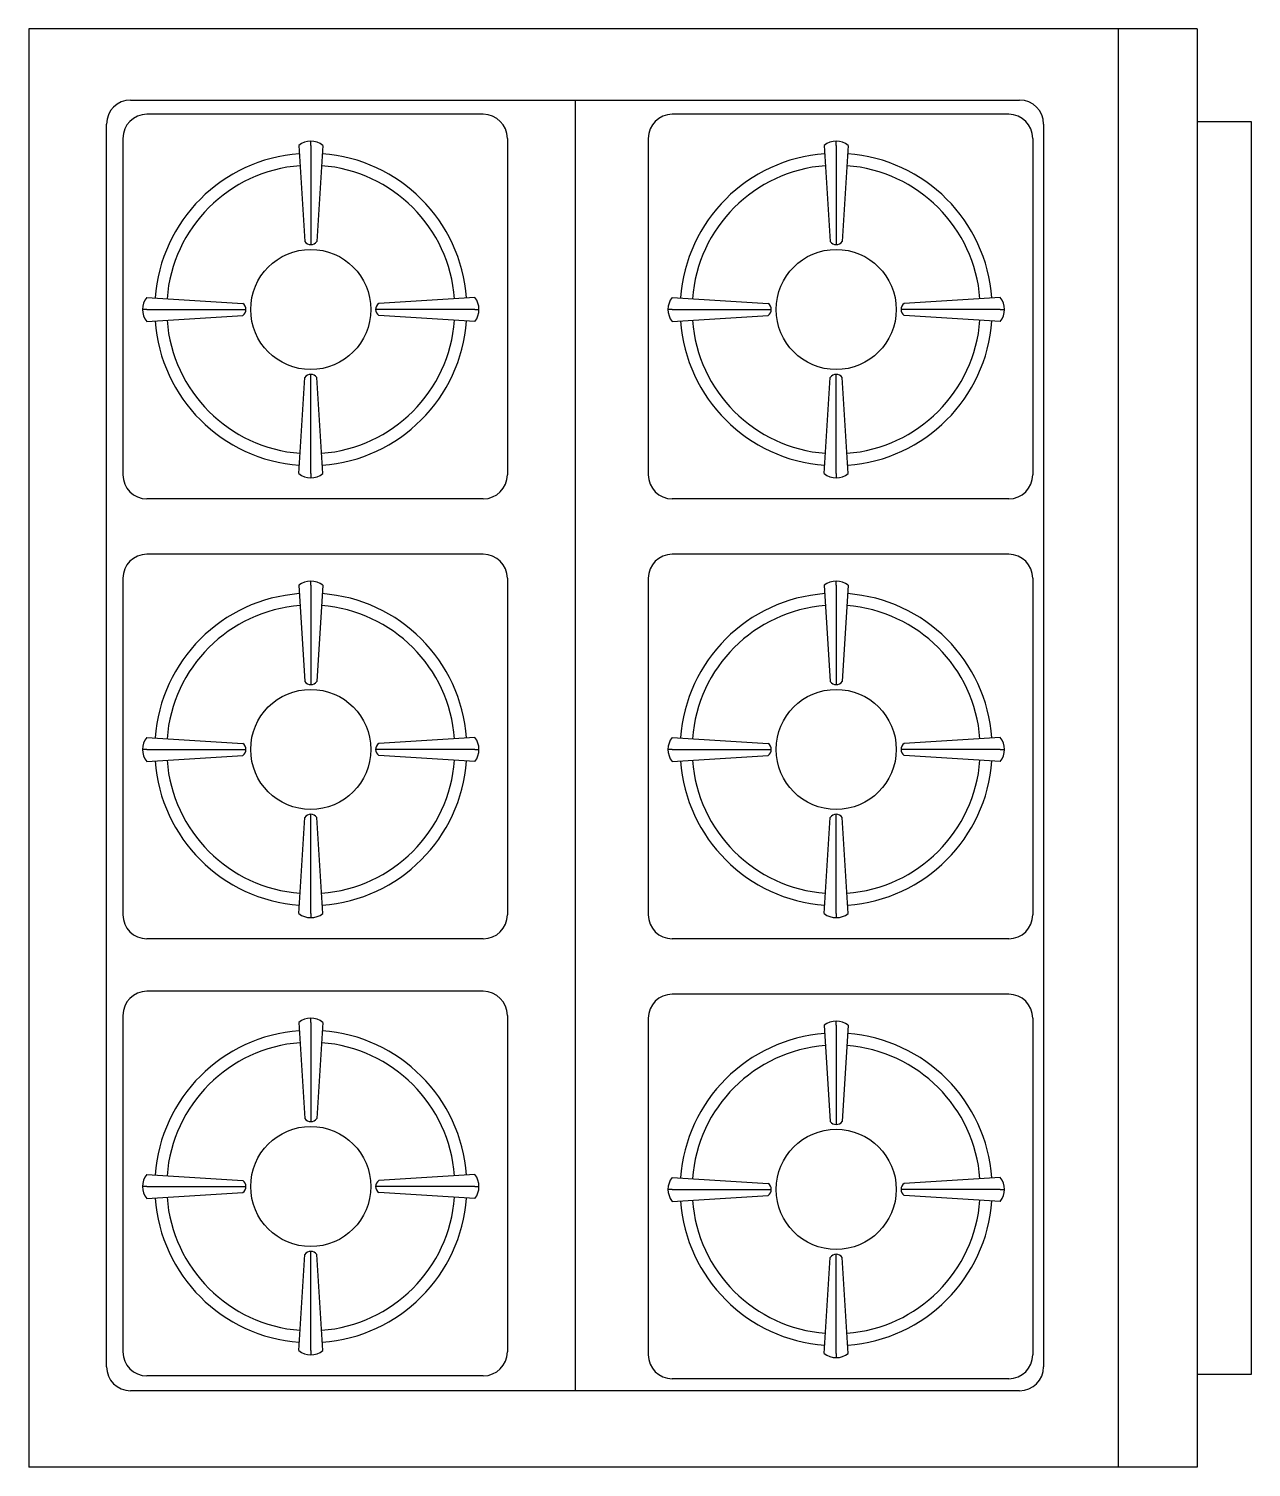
# Model space of a CAD drawing. Header units: millimetres. Extents: x -3023.093 to -3022.413, y 2892.088 to 2892.888.
import ezdxf

# ---------------------------------------------------------------- set-up
doc = ezdxf.new("R2010")
doc.units = ezdxf.units.MM
doc.header["$LTSCALE"] = 10
doc.layers.add('cozinha_fogões', color=2, linetype='Continuous')

msp = doc.modelspace()

# ---------------------------------------------------------------- linework, layer by layer
at = {"layer": 'cozinha_fogões'}
for p, q in [((-3022.44339, 2892.88785), (-3023.09339, 2892.88785)), ((-3023.09339, 2892.88785), (-3023.09339, 2892.08785)), ((-3022.48739, 2892.88785), (-3022.48739, 2892.08785)), ((-3022.44339, 2892.88785), (-3022.44339, 2892.08785)), ((-3022.44339, 2892.83635), (-3022.41339, 2892.83635)), ((-3022.41339, 2892.83635), (-3022.41339, 2892.13935)), ((-3022.41339, 2892.13935), (-3022.44339, 2892.13935)), ((-3022.44339, 2892.08785), (-3023.09339, 2892.08785))]:
    msp.add_line(p, q, dxfattribs=at)
at = {"layer": 'cozinha_fogões', "color": 1}
for p, q in [((-3023.03676, 2892.8482), (-3022.54223, 2892.8482)), ((-3022.78949, 2892.8482), (-3022.78949, 2892.13041)), ((-3022.84055, 2892.84028), (-3023.02767, 2892.84028)), ((-3022.5483, 2892.84028), (-3022.73541, 2892.84028)), ((-3023.05012, 2892.14377), (-3023.05012, 2892.83484)), ((-3022.52886, 2892.83484), (-3022.52886, 2892.14377)), ((-3023.04103, 2892.82691), (-3023.04103, 2892.63979)), ((-3022.93651, 2892.82301), (-3022.93651, 2892.82529)), ((-3022.82718, 2892.82691), (-3022.82718, 2892.63979)), ((-3022.74878, 2892.82691), (-3022.74878, 2892.63979)), ((-3022.64426, 2892.82301), (-3022.64426, 2892.82529)), ((-3022.53493, 2892.82691), (-3022.53493, 2892.63979)), ((-3022.9432, 2892.82301), (-3022.93986, 2892.76955)), ((-3022.93651, 2892.82301), (-3022.93651, 2892.7678)), ((-3022.92983, 2892.82301), (-3022.93317, 2892.76955)), ((-3022.65094, 2892.82301), (-3022.6476, 2892.76955)), ((-3022.64426, 2892.82301), (-3022.64426, 2892.7678)), ((-3022.63758, 2892.82301), (-3022.64092, 2892.76955)), ((-3023.0278, 2892.73841), (-3022.97433, 2892.73507)), ((-3022.84523, 2892.73841), (-3022.8987, 2892.73507)), ((-3022.73554, 2892.73841), (-3022.68208, 2892.73507)), ((-3022.55298, 2892.73841), (-3022.60644, 2892.73507)), ((-3023.0278, 2892.73173), (-3023.03007, 2892.73173)), ((-3023.0278, 2892.73173), (-3022.97259, 2892.73173)), ((-3023.0278, 2892.72505), (-3022.97433, 2892.72839)), ((-3022.84523, 2892.73173), (-3022.90044, 2892.73173)), ((-3022.84523, 2892.72505), (-3022.8987, 2892.72839)), ((-3022.84523, 2892.73173), (-3022.84295, 2892.73173)), ((-3022.73554, 2892.73173), (-3022.73782, 2892.73173)), ((-3022.73554, 2892.73173), (-3022.68033, 2892.73173)), ((-3022.73554, 2892.72505), (-3022.68208, 2892.72839)), ((-3022.55298, 2892.73173), (-3022.60819, 2892.73173)), ((-3022.55298, 2892.72505), (-3022.60644, 2892.72839)), ((-3022.55298, 2892.73173), (-3022.5507, 2892.73173)), ((-3022.9432, 2892.64045), (-3022.93986, 2892.69391)), ((-3022.93651, 2892.64045), (-3022.93651, 2892.69566)), ((-3022.92983, 2892.64045), (-3022.93317, 2892.69391)), ((-3022.65094, 2892.64045), (-3022.6476, 2892.69391)), ((-3022.64426, 2892.64045), (-3022.64426, 2892.69566)), ((-3022.63758, 2892.64045), (-3022.64092, 2892.69391)), ((-3022.93651, 2892.64045), (-3022.93651, 2892.63817)), ((-3022.64426, 2892.64045), (-3022.64426, 2892.63817)), ((-3022.84055, 2892.62643), (-3023.02767, 2892.62643)), ((-3022.5483, 2892.62643), (-3022.73541, 2892.62643)), ((-3022.84055, 2892.5956), (-3023.02767, 2892.5956)), ((-3022.5483, 2892.5956), (-3022.73541, 2892.5956)), ((-3023.04103, 2892.58223), (-3023.04103, 2892.39511)), ((-3022.9432, 2892.57833), (-3022.93986, 2892.52487)), ((-3022.93651, 2892.57833), (-3022.93651, 2892.58061)), ((-3022.93651, 2892.57833), (-3022.93651, 2892.52312)), ((-3022.92983, 2892.57833), (-3022.93317, 2892.52487)), ((-3022.82718, 2892.58223), (-3022.82718, 2892.39511)), ((-3022.74878, 2892.58223), (-3022.74878, 2892.39511)), ((-3022.65094, 2892.57833), (-3022.6476, 2892.52487)), ((-3022.64426, 2892.57833), (-3022.64426, 2892.58061)), ((-3022.64426, 2892.57833), (-3022.64426, 2892.52312)), ((-3022.63758, 2892.57833), (-3022.64092, 2892.52487)), ((-3022.53493, 2892.58223), (-3022.53493, 2892.39511)), ((-3023.0278, 2892.49373), (-3022.97433, 2892.49039)), ((-3022.84523, 2892.49373), (-3022.8987, 2892.49039)), ((-3022.73554, 2892.49373), (-3022.68208, 2892.49039)), ((-3022.55298, 2892.49373), (-3022.60644, 2892.49039)), ((-3023.0278, 2892.48705), (-3023.03007, 2892.48705)), ((-3023.0278, 2892.48705), (-3022.97259, 2892.48705)), ((-3023.0278, 2892.48037), (-3022.97433, 2892.48371)), ((-3022.84523, 2892.48705), (-3022.90044, 2892.48705)), ((-3022.84523, 2892.48037), (-3022.8987, 2892.48371)), ((-3022.84523, 2892.48705), (-3022.84295, 2892.48705)), ((-3022.73554, 2892.48705), (-3022.73782, 2892.48705)), ((-3022.73554, 2892.48705), (-3022.68033, 2892.48705)), ((-3022.73554, 2892.48037), (-3022.68208, 2892.48371)), ((-3022.55298, 2892.48705), (-3022.60819, 2892.48705)), ((-3022.55298, 2892.48037), (-3022.60644, 2892.48371)), ((-3022.55298, 2892.48705), (-3022.5507, 2892.48705)), ((-3022.9432, 2892.39577), (-3022.93986, 2892.44923)), ((-3022.93651, 2892.39577), (-3022.93651, 2892.45098)), ((-3022.92983, 2892.39577), (-3022.93317, 2892.44923)), ((-3022.65094, 2892.39577), (-3022.6476, 2892.44923)), ((-3022.64426, 2892.39577), (-3022.64426, 2892.45098)), ((-3022.63758, 2892.39577), (-3022.64092, 2892.44923)), ((-3022.93651, 2892.39577), (-3022.93651, 2892.39349)), ((-3022.64426, 2892.39577), (-3022.64426, 2892.39349)), ((-3022.84055, 2892.38175), (-3023.02767, 2892.38175)), ((-3022.5483, 2892.38175), (-3022.73541, 2892.38175)), ((-3022.84055, 2892.35252), (-3023.02767, 2892.35252)), ((-3022.5483, 2892.35092), (-3022.73541, 2892.35092)), ((-3023.04103, 2892.33915), (-3023.04103, 2892.15203)), ((-3022.93651, 2892.33525), (-3022.93651, 2892.33753)), ((-3022.82718, 2892.33915), (-3022.82718, 2892.15203)), ((-3022.74878, 2892.33756), (-3022.74878, 2892.15044)), ((-3022.53493, 2892.33756), (-3022.53493, 2892.15044)), ((-3022.9432, 2892.33525), (-3022.93986, 2892.28179)), ((-3022.93651, 2892.33525), (-3022.93651, 2892.28004)), ((-3022.92983, 2892.33525), (-3022.93317, 2892.28179)), ((-3022.65094, 2892.33366), (-3022.6476, 2892.28019)), ((-3022.64426, 2892.33366), (-3022.64426, 2892.33593)), ((-3022.64426, 2892.33366), (-3022.64426, 2892.27845)), ((-3022.63758, 2892.33366), (-3022.64092, 2892.28019)), ((-3023.0278, 2892.25065), (-3022.97433, 2892.24731)), ((-3022.84523, 2892.25065), (-3022.8987, 2892.24731)), ((-3022.73554, 2892.24906), (-3022.68208, 2892.24572)), ((-3022.55298, 2892.24906), (-3022.60644, 2892.24572)), ((-3023.0278, 2892.24397), (-3023.03007, 2892.24397)), ((-3023.0278, 2892.24397), (-3022.97259, 2892.24397)), ((-3023.0278, 2892.23729), (-3022.97433, 2892.24063)), ((-3022.84523, 2892.24397), (-3022.90044, 2892.24397)), ((-3022.84523, 2892.23729), (-3022.8987, 2892.24063)), ((-3022.84523, 2892.24397), (-3022.84295, 2892.24397)), ((-3022.73554, 2892.24237), (-3022.73782, 2892.24237)), ((-3022.73554, 2892.24237), (-3022.68033, 2892.24237)), ((-3022.55298, 2892.24237), (-3022.60819, 2892.24237)), ((-3022.55298, 2892.24237), (-3022.5507, 2892.24237)), ((-3022.73554, 2892.23569), (-3022.68208, 2892.23903)), ((-3022.55298, 2892.23569), (-3022.60644, 2892.23903)), ((-3022.9432, 2892.15269), (-3022.93986, 2892.20615)), ((-3022.93651, 2892.15269), (-3022.93651, 2892.2079)), ((-3022.92983, 2892.15269), (-3022.93317, 2892.20615)), ((-3022.65094, 2892.15109), (-3022.6476, 2892.20456)), ((-3022.64426, 2892.15109), (-3022.64426, 2892.2063)), ((-3022.63758, 2892.15109), (-3022.64092, 2892.20456)), ((-3022.93651, 2892.15269), (-3022.93651, 2892.15041)), ((-3022.64426, 2892.15109), (-3022.64426, 2892.14881)), ((-3022.84055, 2892.13867), (-3023.02767, 2892.13867)), ((-3022.5483, 2892.13707), (-3022.73541, 2892.13707)), ((-3022.54223, 2892.13041), (-3023.03676, 2892.13041))]:
    msp.add_line(p, q, dxfattribs=at)
for centre in [(-3022.93651, 2892.73173), (-3022.64426, 2892.73173), (-3022.93651, 2892.48705), (-3022.64426, 2892.48705), (-3022.93651, 2892.24397), (-3022.64426, 2892.24237)]:
    msp.add_circle(centre, 0.03341, dxfattribs=at)
for centre, radius, start, end in [((-3023.03676, 2892.83484), 0.01337, 90, 180), ((-3022.54223, 2892.83484), 0.01337, 0, 90), ((-3023.02767, 2892.82691), 0.01337, 90, 180), ((-3022.84055, 2892.82691), 0.01337, 0, 90), ((-3022.73541, 2892.82691), 0.01337, 90, 180), ((-3022.5483, 2892.82691), 0.01337, 0, 90), ((-3022.93651, 2892.81435), 0.01094, 52.34604, 127.65396), ((-3022.64426, 2892.81435), 0.01094, 52.34604, 127.65396), ((-3022.93651, 2892.73173), 0.08688, 94.21993, 175.78007), ((-3022.93651, 2892.73173), 0.08688, 4.21993, 85.78007), ((-3022.64426, 2892.73173), 0.08688, 94.21993, 175.78007), ((-3022.64426, 2892.73173), 0.08688, 4.21993, 85.78007), ((-3022.93651, 2892.73173), 0.08019, 94.27357, 175.72643), ((-3022.93651, 2892.73173), 0.08019, 4.27357, 85.72643), ((-3022.64426, 2892.73173), 0.08019, 94.27357, 175.72643), ((-3022.64426, 2892.73173), 0.08019, 4.27357, 85.72643), ((-3022.93651, 2892.77187), 0.00407, 214.84999, 325.15001), ((-3022.64426, 2892.77187), 0.00407, 214.84999, 325.15001), ((-3023.01913, 2892.73173), 0.01094, 142.34604, 217.65396), ((-3022.85389, 2892.73173), 0.01094, 322.34604, 37.65396), ((-3022.72688, 2892.73173), 0.01094, 142.34604, 217.65396), ((-3022.56164, 2892.73173), 0.01094, 322.34604, 37.65396), ((-3022.97666, 2892.73173), 0.00407, 304.84999, 55.15001), ((-3022.89637, 2892.73173), 0.00407, 124.84999, 235.15001), ((-3022.68441, 2892.73173), 0.00407, 304.84999, 55.15001), ((-3022.60412, 2892.73173), 0.00407, 124.84999, 235.15001), ((-3022.93651, 2892.73173), 0.08688, 184.21993, 265.78007), ((-3022.93651, 2892.73173), 0.08019, 184.27357, 265.72643), ((-3022.93651, 2892.73173), 0.08019, 274.27357, 355.72643), ((-3022.93651, 2892.73173), 0.08688, 274.21993, 355.78007), ((-3022.64426, 2892.73173), 0.08688, 184.21993, 265.78007), ((-3022.64426, 2892.73173), 0.08019, 184.27357, 265.72643), ((-3022.64426, 2892.73173), 0.08019, 274.27357, 355.72643), ((-3022.64426, 2892.73173), 0.08688, 274.21993, 355.78007), ((-3022.93651, 2892.69158), 0.00407, 34.84999, 145.15001), ((-3022.64426, 2892.69158), 0.00407, 34.84999, 145.15001), ((-3022.93651, 2892.64911), 0.01094, 232.34604, 307.65396), ((-3022.64426, 2892.64911), 0.01094, 232.34604, 307.65396), ((-3023.02767, 2892.63979), 0.01337, 180, 270), ((-3022.84055, 2892.63979), 0.01337, 270, 0), ((-3022.73541, 2892.63979), 0.01337, 180, 270), ((-3022.5483, 2892.63979), 0.01337, 270, 0), ((-3023.02767, 2892.58223), 0.01337, 90, 180), ((-3022.84055, 2892.58223), 0.01337, 0, 90), ((-3022.73541, 2892.58223), 0.01337, 90, 180), ((-3022.5483, 2892.58223), 0.01337, 0, 90), ((-3022.93651, 2892.56967), 0.01094, 52.34604, 127.65396), ((-3022.64426, 2892.56967), 0.01094, 52.34604, 127.65396), ((-3022.93651, 2892.48705), 0.08688, 94.21993, 175.78007), ((-3022.93651, 2892.48705), 0.08688, 4.21993, 85.78007), ((-3022.64426, 2892.48705), 0.08688, 94.21993, 175.78007), ((-3022.64426, 2892.48705), 0.08688, 4.21993, 85.78007), ((-3022.93651, 2892.48705), 0.08019, 94.27357, 175.72643), ((-3022.93651, 2892.48705), 0.08019, 4.27357, 85.72643), ((-3022.64426, 2892.48705), 0.08019, 94.27357, 175.72643), ((-3022.64426, 2892.48705), 0.08019, 4.27357, 85.72643), ((-3022.93651, 2892.5272), 0.00407, 214.84999, 325.15001), ((-3022.64426, 2892.5272), 0.00407, 214.84999, 325.15001), ((-3023.01913, 2892.48705), 0.01094, 142.34604, 217.65396), ((-3022.97666, 2892.48705), 0.00407, 304.84999, 55.15001), ((-3022.89637, 2892.48705), 0.00407, 124.84999, 235.15001), ((-3022.85389, 2892.48705), 0.01094, 322.34604, 37.65396), ((-3022.72688, 2892.48705), 0.01094, 142.34604, 217.65396), ((-3022.68441, 2892.48705), 0.00407, 304.84999, 55.15001), ((-3022.60412, 2892.48705), 0.00407, 124.84999, 235.15001), ((-3022.56164, 2892.48705), 0.01094, 322.34604, 37.65396), ((-3022.93651, 2892.48705), 0.08688, 184.21993, 265.78007), ((-3022.93651, 2892.48705), 0.08019, 184.27357, 265.72643), ((-3022.93651, 2892.48705), 0.08019, 274.27357, 355.72643), ((-3022.93651, 2892.48705), 0.08688, 274.21993, 355.78007), ((-3022.64426, 2892.48705), 0.08688, 184.21993, 265.78007), ((-3022.64426, 2892.48705), 0.08019, 184.27357, 265.72643), ((-3022.64426, 2892.48705), 0.08019, 274.27357, 355.72643), ((-3022.64426, 2892.48705), 0.08688, 274.21993, 355.78007), ((-3022.93651, 2892.44691), 0.00407, 34.84999, 145.15001), ((-3022.64426, 2892.44691), 0.00407, 34.84999, 145.15001), ((-3023.02767, 2892.39511), 0.01337, 180, 270), ((-3022.93651, 2892.40443), 0.01094, 232.34604, 307.65396), ((-3022.84055, 2892.39511), 0.01337, 270, 0), ((-3022.73541, 2892.39511), 0.01337, 180, 270), ((-3022.64426, 2892.40443), 0.01094, 232.34604, 307.65396), ((-3022.5483, 2892.39511), 0.01337, 270, 0), ((-3023.02767, 2892.33915), 0.01337, 90, 180), ((-3022.84055, 2892.33915), 0.01337, 0, 90), ((-3022.73541, 2892.33756), 0.01337, 90, 180), ((-3022.5483, 2892.33756), 0.01337, 0, 90), ((-3022.93651, 2892.32659), 0.01094, 52.34604, 127.65396), ((-3022.93651, 2892.24397), 0.08688, 94.21993, 175.78007), ((-3022.93651, 2892.24397), 0.08688, 4.21993, 85.78007), ((-3022.64426, 2892.24237), 0.08688, 94.21993, 175.78007), ((-3022.64426, 2892.32499), 0.01094, 52.34604, 127.65396), ((-3022.64426, 2892.24237), 0.08688, 4.21993, 85.78007), ((-3022.93651, 2892.24397), 0.08019, 94.27357, 175.72643), ((-3022.93651, 2892.24397), 0.08019, 4.27357, 85.72643), ((-3022.64426, 2892.24237), 0.08019, 94.27357, 175.72643), ((-3022.64426, 2892.24237), 0.08019, 4.27357, 85.72643), ((-3022.93651, 2892.28411), 0.00407, 214.84999, 325.15001), ((-3022.64426, 2892.28252), 0.00407, 214.84999, 325.15001), ((-3023.01913, 2892.24397), 0.01094, 142.34604, 217.65396), ((-3022.85389, 2892.24397), 0.01094, 322.34604, 37.65396), ((-3022.72688, 2892.24237), 0.01094, 142.34604, 217.65396), ((-3022.56164, 2892.24237), 0.01094, 322.34604, 37.65396), ((-3022.97666, 2892.24397), 0.00407, 304.84999, 55.15001), ((-3022.89637, 2892.24397), 0.00407, 124.84999, 235.15001), ((-3022.68441, 2892.24237), 0.00407, 304.84999, 55.15001), ((-3022.60412, 2892.24237), 0.00407, 124.84999, 235.15001), ((-3022.93651, 2892.24397), 0.08688, 184.21993, 265.78007), ((-3022.93651, 2892.24397), 0.08019, 184.27357, 265.72643), ((-3022.93651, 2892.24397), 0.08019, 274.27357, 355.72643), ((-3022.93651, 2892.24397), 0.08688, 274.21993, 355.78007), ((-3022.64426, 2892.24237), 0.08688, 184.21993, 265.78007), ((-3022.64426, 2892.24237), 0.08019, 184.27357, 265.72643), ((-3022.64426, 2892.24237), 0.08019, 274.27357, 355.72643), ((-3022.64426, 2892.24237), 0.08688, 274.21993, 355.78007), ((-3022.93651, 2892.20382), 0.00407, 34.84999, 145.15001), ((-3022.64426, 2892.20223), 0.00407, 34.84999, 145.15001), ((-3023.02767, 2892.15203), 0.01337, 180, 270), ((-3022.93651, 2892.16135), 0.01094, 232.34604, 307.65396), ((-3022.84055, 2892.15203), 0.01337, 270, 0), ((-3022.73541, 2892.15044), 0.01337, 180, 270), ((-3022.64426, 2892.15975), 0.01094, 232.34604, 307.65396), ((-3022.5483, 2892.15044), 0.01337, 270, 0), ((-3023.03676, 2892.14377), 0.01337, 180, 270), ((-3022.54223, 2892.14377), 0.01337, 270, 0)]:
    msp.add_arc(centre, radius, start, end, dxfattribs=at)

doc.saveas('drawing.dxf')
